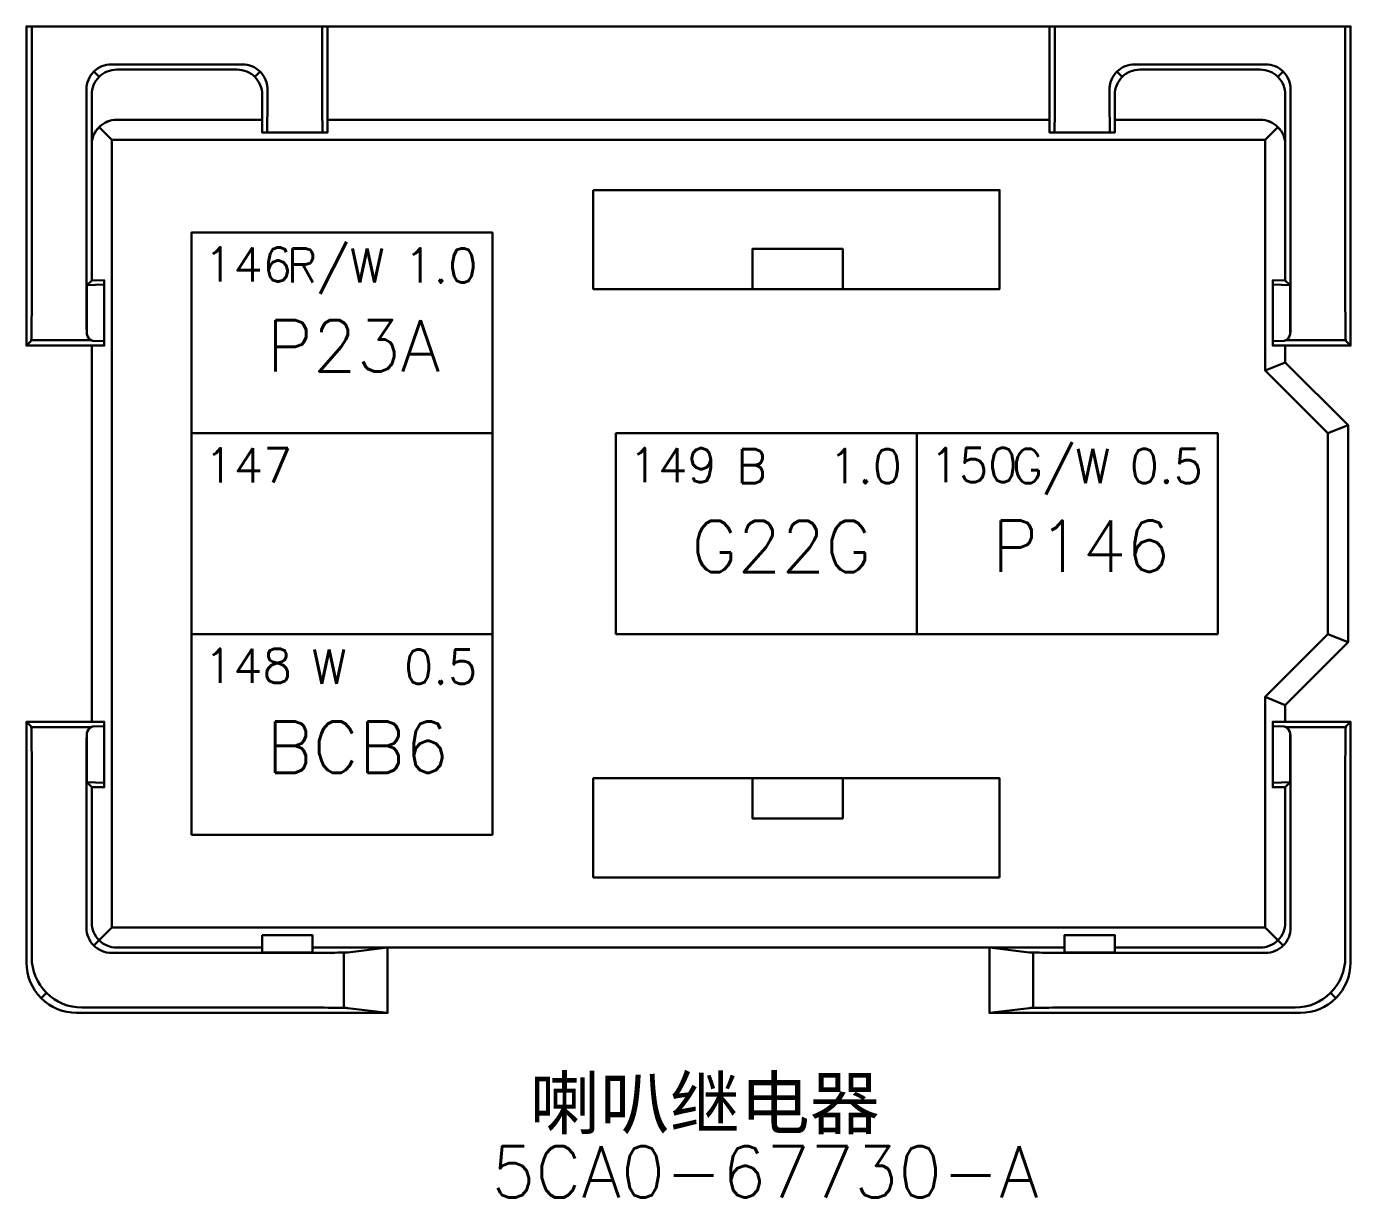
# Model space of a CAD drawing. Header units: millimetres. Extents: x 6 to 3615, y 6 to 858.
# Drawn here: x 2432 to 2484.9, y 589.6 to 636.4 of the extents above; entities that cross this region are included whole.
import ezdxf

# ---------------------------------------------------------------- set-up
doc = ezdxf.new("R2010")
doc.units = ezdxf.units.MM
doc.styles.add('Simplex_Style', font='simplex_.ttf')

msp = doc.modelspace()

# ---------------------------------------------------------------- linework, layer by layer
at = {"color": 0, "linetype": 'Continuous', "lineweight": 30, "flags": 128}
for points in [[(2484.695, 623.872), (2484.883, 623.685), (2484.883, 636.432), (2431.958, 636.432), (2431.958, 623.685), (2434.565, 623.685), (2435.065, 623.68), (2435.065, 626.12)], [(2432.169, 625.878), (2432.169, 636.432)], [(2443.776, 636.432), (2443.776, 634.208)], [(2472.854, 632.706), (2443.987, 632.706), (2443.987, 636.432)], [(2475.461, 632.706), (2475.466, 632.203), (2472.849, 632.203), (2472.854, 632.706), (2472.854, 636.432)], [(2473.065, 636.432), (2473.065, 634.208)], [(2484.674, 625.878), (2484.674, 636.432)], [(2435.357, 634.919), (2435.258, 634.914), (2435.161, 634.901), (2435.065, 634.878), (2434.974, 634.844), (2434.885, 634.802), (2434.799, 634.75), (2434.721, 634.693), (2434.648, 634.628), (2434.583, 634.555), (2434.523, 634.474), (2434.474, 634.391), (2434.432, 634.302), (2434.398, 634.208), (2434.375, 634.112), (2434.359, 634.016), (2434.354, 633.917)], [(2434.565, 633.708), (2434.57, 633.805), (2434.583, 633.904), (2434.607, 634), (2434.641, 634.091), (2434.682, 634.18), (2434.734, 634.266), (2434.792, 634.344), (2434.859, 634.417), (2434.932, 634.482), (2435.01, 634.542), (2435.094, 634.591), (2435.185, 634.633), (2435.276, 634.667), (2435.372, 634.69), (2435.469, 634.706), (2435.568, 634.711)], [(2434.648, 634.628), (2434.859, 634.417)], [(2435.357, 634.919), (2440.589, 634.919)], [(2440.378, 634.711), (2435.568, 634.711)], [(2441.38, 633.708), (2441.375, 633.805), (2441.362, 633.904), (2441.339, 634), (2441.305, 634.091), (2441.263, 634.18), (2441.211, 634.266), (2441.154, 634.344), (2441.089, 634.417), (2441.016, 634.482), (2440.935, 634.542), (2440.852, 634.591), (2440.763, 634.633), (2440.669, 634.667), (2440.573, 634.69), (2440.477, 634.706), (2440.378, 634.711)], [(2441.547, 634.208), (2441.516, 634.302), (2441.471, 634.391), (2441.422, 634.474), (2441.365, 634.555), (2441.297, 634.628), (2441.224, 634.693), (2441.146, 634.75), (2441.06, 634.802), (2440.971, 634.844), (2440.88, 634.878), (2440.784, 634.901), (2440.688, 634.914), (2440.589, 634.919)], [(2441.297, 634.628), (2441.089, 634.417)], [(2475.294, 634.208), (2475.328, 634.302), (2475.37, 634.391), (2475.419, 634.474), (2475.479, 634.555), (2475.544, 634.628), (2475.617, 634.693), (2475.698, 634.75), (2475.781, 634.802), (2475.87, 634.844), (2475.964, 634.878), (2476.057, 634.901), (2476.156, 634.914), (2476.253, 634.919)], [(2476.464, 634.711), (2476.365, 634.706), (2476.268, 634.69), (2476.172, 634.667), (2476.081, 634.633), (2475.992, 634.591), (2475.906, 634.542), (2475.828, 634.482), (2475.755, 634.417), (2475.688, 634.344), (2475.63, 634.266), (2475.581, 634.18), (2475.536, 634.091), (2475.505, 634), (2475.479, 633.904), (2475.466, 633.805), (2475.461, 633.708)], [(2475.755, 634.417), (2475.544, 634.628)], [(2481.484, 634.919), (2476.253, 634.919)], [(2481.276, 634.711), (2476.464, 634.711)], [(2482.276, 633.708), (2482.273, 633.805), (2482.258, 633.904), (2482.234, 634), (2482.201, 634.091), (2482.159, 634.18), (2482.109, 634.266), (2482.049, 634.344), (2481.984, 634.417), (2481.911, 634.482), (2481.831, 634.542), (2481.747, 634.591), (2481.659, 634.633), (2481.565, 634.667), (2481.471, 634.69), (2481.372, 634.706), (2481.276, 634.711)], [(2481.484, 634.919), (2481.583, 634.914), (2481.68, 634.901), (2481.776, 634.878), (2481.867, 634.844), (2481.958, 634.802), (2482.042, 634.75), (2482.12, 634.693), (2482.193, 634.628), (2482.26, 634.555), (2482.318, 634.474), (2482.37, 634.391), (2482.411, 634.302), (2482.445, 634.208), (2482.469, 634.112), (2482.482, 634.016), (2482.487, 633.917)], [(2481.984, 634.417), (2482.193, 634.628)], [(2441.547, 634.208), (2441.555, 634.18), (2441.562, 634.151), (2441.57, 634.122), (2441.576, 634.094), (2441.581, 634.065), (2441.583, 634.036), (2441.586, 634.005), (2441.589, 633.977), (2441.591, 633.948), (2441.591, 633.917)], [(2443.776, 634.208), (2443.776, 634.023), (2443.779, 633.841), (2443.779, 633.661), (2443.779, 633.484), (2443.779, 633.315), (2443.781, 633.154), (2443.781, 633), (2443.784, 632.859), (2443.784, 632.727), (2443.786, 632.609), (2443.786, 632.505), (2443.789, 632.414), (2443.792, 632.339), (2443.792, 632.281), (2443.794, 632.237), (2443.797, 632.214), (2443.797, 632.203)], [(2473.044, 632.203), (2473.047, 632.214), (2473.047, 632.242), (2473.049, 632.292), (2473.052, 632.357), (2473.055, 632.44), (2473.055, 632.542), (2473.057, 632.659), (2473.06, 632.792), (2473.06, 632.938), (2473.062, 633.096), (2473.062, 633.263), (2473.062, 633.443), (2473.065, 633.628), (2473.065, 633.818), (2473.065, 634.013), (2473.065, 634.208)], [(2475.294, 634.208), (2475.286, 634.18), (2475.279, 634.151), (2475.273, 634.122), (2475.266, 634.094), (2475.263, 634.065), (2475.258, 634.036), (2475.255, 634.005), (2475.253, 633.977), (2475.253, 633.948), (2475.253, 633.917)], [(2434.354, 625.878), (2434.354, 633.917)], [(2434.565, 626.289), (2434.365, 626.091), (2435.065, 626.12), (2435.065, 626.294), (2434.565, 626.289), (2434.565, 633.708)], [(2443.987, 632.706), (2443.992, 632.203), (2441.375, 632.203), (2441.38, 632.706), (2441.38, 633.708)], [(2441.57, 632.203), (2441.573, 632.214), (2441.573, 632.24), (2441.576, 632.284), (2441.578, 632.346), (2441.581, 632.427), (2441.581, 632.521), (2441.583, 632.63), (2441.583, 632.755), (2441.586, 632.893), (2441.586, 633.042), (2441.589, 633.203), (2441.589, 633.372), (2441.589, 633.547), (2441.591, 633.732), (2441.591, 633.917)], [(2475.253, 633.917), (2475.253, 633.732), (2475.253, 633.547), (2475.253, 633.372), (2475.255, 633.203), (2475.255, 633.042), (2475.255, 632.893), (2475.258, 632.755), (2475.26, 632.63), (2475.26, 632.521), (2475.263, 632.427), (2475.266, 632.346), (2475.266, 632.284), (2475.268, 632.24), (2475.271, 632.214), (2475.273, 632.203)], [(2481.276, 632.706), (2475.461, 632.706), (2475.461, 633.708)], [(2482.477, 624.138), (2482.477, 626.091), (2482.276, 626.289), (2482.276, 633.708)], [(2482.487, 625.878), (2482.487, 633.917)], [(2434.565, 631.703), (2434.57, 631.802), (2434.583, 631.898), (2434.607, 631.995), (2434.641, 632.086), (2434.682, 632.174), (2434.734, 632.26), (2434.792, 632.339), (2434.859, 632.411), (2434.932, 632.477), (2435.01, 632.536), (2435.094, 632.586), (2435.185, 632.63), (2435.276, 632.661), (2435.372, 632.685), (2435.469, 632.701), (2435.568, 632.706)], [(2435.568, 632.706), (2435.469, 632.701), (2435.372, 632.685), (2435.276, 632.661), (2435.185, 632.628), (2435.096, 632.586), (2435.013, 632.534), (2434.935, 632.477), (2434.862, 632.409)], [(2435.568, 632.706), (2441.38, 632.706)], [(2481.276, 632.706), (2481.372, 632.701), (2481.471, 632.685), (2481.565, 632.661), (2481.659, 632.63), (2481.747, 632.586), (2481.831, 632.536), (2481.911, 632.477), (2481.984, 632.411), (2482.049, 632.339), (2482.109, 632.26), (2482.159, 632.174), (2482.201, 632.086), (2482.234, 631.995), (2482.258, 631.898), (2482.273, 631.802), (2482.276, 631.703)], [(2481.982, 632.409), (2481.909, 632.477), (2481.831, 632.534), (2481.747, 632.586), (2481.659, 632.628), (2481.565, 632.661), (2481.471, 632.685), (2481.372, 632.701), (2481.276, 632.706)], [(2434.862, 632.409), (2434.794, 632.336), (2434.734, 632.258), (2434.685, 632.174), (2434.643, 632.086), (2434.609, 631.995), (2434.583, 631.898), (2434.57, 631.802), (2434.565, 631.703)], [(2481.477, 631.904), (2435.367, 631.904), (2434.862, 632.409)], [(2481.982, 632.409), (2481.477, 631.904), (2481.477, 622.682), (2482.276, 623.013)], [(2482.276, 631.703), (2482.273, 631.802), (2482.258, 631.898), (2482.234, 631.995), (2482.201, 632.086), (2482.159, 632.174), (2482.107, 632.258), (2482.047, 632.336), (2481.982, 632.409)], [(2435.367, 631.904), (2435.367, 600.43), (2481.477, 600.43)], [(2454.612, 629.898), (2454.612, 625.94), (2470.852, 625.94), (2470.852, 629.898), (2454.612, 629.898)], [(2460.977, 625.94), (2460.977, 627.544), (2464.586, 627.544), (2464.586, 625.94)], [(2482.477, 626.091), (2481.776, 626.12), (2481.776, 626.294), (2482.276, 626.289)], [(2481.776, 626.12), (2481.776, 623.854), (2482.232, 623.872)], [(2432.148, 623.872), (2432.151, 623.885), (2432.151, 623.914), (2432.154, 623.964), (2432.156, 624.031), (2432.159, 624.117), (2432.159, 624.219), (2432.161, 624.336), (2432.161, 624.469), (2432.164, 624.612), (2432.164, 624.771), (2432.167, 624.938), (2432.167, 625.115), (2432.167, 625.299), (2432.169, 625.49), (2432.169, 625.682), (2432.169, 625.878)], [(2434.354, 625.878), (2434.354, 625.688), (2434.354, 625.497), (2434.357, 625.312), (2434.357, 625.13), (2434.357, 624.958), (2434.359, 624.792), (2434.359, 624.635), (2434.362, 624.492), (2434.362, 624.359), (2434.365, 624.242), (2434.365, 624.138)], [(2434.365, 624.138), (2434.365, 626.091)], [(2482.477, 624.138), (2482.479, 624.242), (2482.479, 624.359), (2482.482, 624.492), (2482.482, 624.635), (2482.484, 624.792), (2482.484, 624.958), (2482.484, 625.13), (2482.487, 625.312), (2482.487, 625.497), (2482.487, 625.688), (2482.487, 625.878)], [(2484.674, 625.878), (2484.674, 625.682), (2484.674, 625.49), (2484.674, 625.299), (2484.674, 625.115), (2484.677, 624.938), (2484.677, 624.771), (2484.677, 624.612), (2484.68, 624.469), (2484.682, 624.336), (2484.682, 624.219), (2484.685, 624.117), (2484.688, 624.031), (2484.688, 623.964), (2484.69, 623.914), (2484.693, 623.885), (2484.695, 623.872)], [(2434.365, 624.138), (2434.404, 624.06), (2434.443, 623.995), (2434.484, 623.943), (2434.526, 623.906), (2434.568, 623.883), (2434.609, 623.872)], [(2482.232, 623.872), (2482.276, 623.883), (2482.318, 623.906), (2482.359, 623.943), (2482.398, 623.995), (2482.438, 624.06), (2482.477, 624.138)], [(2432.148, 623.872), (2431.958, 623.685)], [(2432.151, 623.893), (2434.542, 623.893)], [(2434.609, 608.458), (2435.065, 608.479), (2435.065, 608.654), (2434.565, 608.648), (2434.565, 623.685)], [(2435.065, 623.854), (2434.609, 623.872)], [(2482.276, 623.685), (2482.276, 623.013), (2484.784, 620.508), (2483.982, 620.177), (2481.477, 622.682)], [(2481.776, 623.854), (2481.776, 623.68), (2482.276, 623.685), (2484.883, 623.685)], [(2482.299, 623.893), (2484.693, 623.893)], [(2484.784, 620.508), (2484.784, 611.826), (2483.982, 612.156), (2483.982, 620.177)], [(2483.982, 612.156), (2481.477, 609.651), (2482.276, 609.318), (2484.784, 611.826)], [(2482.193, 599.711), (2481.982, 599.924), (2481.477, 600.43), (2481.477, 609.651)], [(2482.276, 609.318), (2482.276, 608.648), (2484.883, 608.648), (2484.695, 608.458)], [(2431.958, 608.648), (2431.958, 599.026)], [(2432.148, 608.458), (2431.958, 608.648), (2434.565, 608.648)], [(2482.232, 608.458), (2481.776, 608.479), (2481.776, 608.654), (2482.276, 608.648)], [(2484.883, 608.648), (2484.883, 599.026)], [(2432.169, 606.456), (2432.169, 606.651), (2432.169, 606.844), (2432.167, 607.034), (2432.167, 607.216), (2432.167, 607.393), (2432.164, 607.562), (2432.164, 607.719), (2432.161, 607.865), (2432.161, 607.997), (2432.159, 608.115), (2432.159, 608.216), (2432.156, 608.302), (2432.154, 608.367), (2432.151, 608.417), (2432.151, 608.448), (2432.148, 608.458)], [(2432.151, 608.438), (2434.542, 608.438)], [(2434.365, 608.193), (2434.365, 608.091), (2434.362, 607.971), (2434.362, 607.841), (2434.359, 607.695), (2434.359, 607.542), (2434.357, 607.375), (2434.357, 607.201), (2434.357, 607.021), (2434.354, 606.836), (2434.354, 606.646), (2434.354, 606.456)], [(2435.065, 608.479), (2435.065, 606.036), (2434.565, 606.042), (2434.365, 606.242)], [(2434.609, 608.458), (2434.568, 608.451), (2434.526, 608.427), (2434.484, 608.388), (2434.443, 608.339), (2434.404, 608.271), (2434.365, 608.193)], [(2435.065, 606.214), (2434.365, 606.242), (2434.365, 608.193)], [(2481.776, 608.479), (2481.776, 606.214), (2482.477, 606.242), (2482.477, 608.193)], [(2482.477, 608.193), (2482.438, 608.271), (2482.398, 608.339), (2482.359, 608.388), (2482.318, 608.427), (2482.276, 608.451), (2482.232, 608.458)], [(2482.299, 608.438), (2484.693, 608.438)], [(2482.487, 606.456), (2482.487, 606.646), (2482.487, 606.836), (2482.487, 607.021), (2482.484, 607.201), (2482.484, 607.375), (2482.484, 607.542), (2482.482, 607.695), (2482.482, 607.841), (2482.479, 607.971), (2482.479, 608.091), (2482.477, 608.193)], [(2484.695, 608.458), (2484.693, 608.448), (2484.69, 608.417), (2484.688, 608.367), (2484.688, 608.302), (2484.685, 608.216), (2484.682, 608.115), (2484.682, 607.997), (2484.68, 607.865), (2484.677, 607.719), (2484.677, 607.562), (2484.677, 607.393), (2484.674, 607.216), (2484.674, 607.034), (2484.674, 606.844), (2484.674, 606.651), (2484.674, 606.456)], [(2432.169, 606.456), (2432.169, 599.237)], [(2434.354, 606.456), (2434.354, 600.419)], [(2434.565, 600.63), (2434.565, 606.042)], [(2470.852, 602.435), (2454.612, 602.435), (2454.612, 606.393), (2470.852, 606.393), (2470.852, 602.435)], [(2460.977, 606.393), (2460.977, 604.789), (2464.586, 604.789), (2464.586, 606.393)], [(2481.776, 606.214), (2481.776, 606.036), (2482.276, 606.042), (2482.477, 606.242)], [(2482.276, 606.042), (2482.276, 600.63)], [(2482.487, 606.456), (2482.487, 600.419)], [(2484.674, 606.456), (2484.674, 599.237)], [(2435.357, 599.417), (2435.258, 599.422), (2435.161, 599.438), (2435.065, 599.461), (2434.974, 599.495), (2434.885, 599.536), (2434.799, 599.586), (2434.721, 599.646), (2434.648, 599.711), (2434.583, 599.784), (2434.523, 599.862), (2434.474, 599.948), (2434.432, 600.036), (2434.398, 600.128), (2434.375, 600.224), (2434.359, 600.32), (2434.354, 600.419)], [(2434.565, 600.63), (2434.57, 600.531), (2434.583, 600.435), (2434.609, 600.339), (2434.643, 600.247), (2434.685, 600.159), (2434.734, 600.076), (2434.794, 599.997), (2434.862, 599.924)], [(2435.367, 600.43), (2434.862, 599.924), (2434.648, 599.711)], [(2482.487, 600.419), (2482.482, 600.32), (2482.469, 600.224), (2482.445, 600.128), (2482.411, 600.036), (2482.37, 599.948), (2482.318, 599.862), (2482.26, 599.784), (2482.193, 599.711), (2482.12, 599.646), (2482.042, 599.586), (2481.958, 599.536), (2481.867, 599.495), (2481.776, 599.461), (2481.68, 599.438), (2481.583, 599.422), (2481.484, 599.417)], [(2481.982, 599.924), (2482.047, 599.997), (2482.107, 600.076), (2482.159, 600.159), (2482.201, 600.247), (2482.234, 600.339), (2482.258, 600.435), (2482.273, 600.531), (2482.276, 600.63)], [(2434.862, 599.924), (2434.935, 599.857), (2435.013, 599.797), (2435.096, 599.747), (2435.185, 599.706), (2435.276, 599.672), (2435.372, 599.646), (2435.469, 599.633), (2435.568, 599.628)], [(2441.38, 600.128), (2441.38, 599.427), (2443.385, 599.427), (2443.385, 600.128), (2441.38, 600.128)], [(2473.456, 599.427), (2473.456, 600.128), (2475.461, 600.128), (2475.461, 599.427), (2473.456, 599.427)], [(2481.276, 599.628), (2481.372, 599.633), (2481.471, 599.646), (2481.565, 599.672), (2481.659, 599.706), (2481.747, 599.747), (2481.831, 599.797), (2481.909, 599.857), (2481.982, 599.924)], [(2432.169, 599.237), (2432.177, 599.039), (2432.208, 598.844), (2432.255, 598.654), (2432.32, 598.469), (2432.406, 598.292), (2432.508, 598.122), (2432.625, 597.964), (2432.755, 597.818), (2432.901, 597.688), (2433.06, 597.57), (2433.229, 597.469), (2433.406, 597.383), (2433.591, 597.318), (2433.781, 597.271), (2433.977, 597.242), (2434.174, 597.232)], [(2435.357, 599.417), (2442.802, 599.417)], [(2441.38, 599.628), (2435.568, 599.628)], [(2442.802, 599.417), (2442.987, 599.417), (2443.172, 599.417), (2443.352, 599.419), (2443.529, 599.419), (2443.698, 599.419), (2443.859, 599.422), (2444.013, 599.422), (2444.156, 599.422), (2444.286, 599.424), (2444.406, 599.427), (2444.51, 599.427), (2444.599, 599.43), (2444.674, 599.43), (2444.732, 599.432), (2444.773, 599.435), (2444.799, 599.438)], [(2444.799, 599.438), (2446.393, 599.628), (2443.385, 599.628)], [(2444.638, 599.43), (2444.638, 597.219)], [(2444.799, 597.211), (2446.393, 597.021), (2446.393, 599.628), (2470.451, 599.628), (2470.451, 597.021), (2482.878, 597.021)], [(2461.435, 599.628), (2470.857, 599.628)], [(2473.456, 599.628), (2470.451, 599.628), (2472.044, 599.438)], [(2472.044, 599.438), (2472.068, 599.435), (2472.109, 599.432), (2472.167, 599.43), (2472.242, 599.43), (2472.333, 599.427), (2472.438, 599.427), (2472.555, 599.424), (2472.685, 599.422), (2472.828, 599.422), (2472.982, 599.422), (2473.143, 599.419), (2473.312, 599.419), (2473.49, 599.419), (2473.672, 599.417), (2473.854, 599.417), (2474.039, 599.417)], [(2472.203, 599.43), (2472.203, 597.219)], [(2481.484, 599.417), (2474.039, 599.417)], [(2481.276, 599.628), (2475.461, 599.628)], [(2482.669, 597.232), (2482.865, 597.242), (2483.06, 597.271), (2483.25, 597.318), (2483.435, 597.383), (2483.615, 597.469), (2483.781, 597.57), (2483.94, 597.688), (2484.086, 597.818), (2484.219, 597.964), (2484.336, 598.122), (2484.438, 598.292), (2484.521, 598.469), (2484.586, 598.654), (2484.635, 598.844), (2484.664, 599.039), (2484.674, 599.237)], [(2433.964, 597.021), (2433.766, 597.031), (2433.573, 597.06), (2433.38, 597.107), (2433.195, 597.174), (2433.018, 597.258), (2432.849, 597.359), (2432.693, 597.477), (2432.547, 597.609), (2432.414, 597.755), (2432.297, 597.911), (2432.195, 598.081), (2432.112, 598.258), (2432.044, 598.443), (2431.997, 598.635), (2431.969, 598.828), (2431.958, 599.026)], [(2484.883, 599.026), (2484.875, 598.828), (2484.844, 598.635), (2484.797, 598.443), (2484.732, 598.258), (2484.646, 598.081), (2484.544, 597.911), (2484.427, 597.755), (2484.297, 597.609), (2484.151, 597.477), (2483.992, 597.359), (2483.823, 597.258), (2483.646, 597.174), (2483.461, 597.107), (2483.271, 597.06), (2483.076, 597.031), (2482.878, 597.021)], [(2432.547, 597.609), (2432.755, 597.818)], [(2484.086, 597.818), (2484.297, 597.609)], [(2433.964, 597.021), (2446.393, 597.021)], [(2434.174, 597.232), (2442.802, 597.232)], [(2444.799, 597.211), (2444.773, 597.214), (2444.732, 597.216), (2444.674, 597.219), (2444.599, 597.219), (2444.51, 597.221), (2444.406, 597.224), (2444.286, 597.224), (2444.156, 597.227), (2444.013, 597.227), (2443.859, 597.229), (2443.698, 597.229), (2443.529, 597.229), (2443.352, 597.229), (2443.172, 597.232), (2442.987, 597.232), (2442.802, 597.232)], [(2472.044, 597.211), (2470.451, 597.021)], [(2474.039, 597.232), (2473.854, 597.232), (2473.672, 597.232), (2473.49, 597.229), (2473.312, 597.229), (2473.143, 597.229), (2472.982, 597.229), (2472.828, 597.227), (2472.685, 597.227), (2472.555, 597.224), (2472.438, 597.224), (2472.333, 597.221), (2472.242, 597.219), (2472.167, 597.219), (2472.109, 597.216), (2472.068, 597.214), (2472.044, 597.211)], [(2482.669, 597.232), (2474.039, 597.232)]]:
    msp.add_lwpolyline(points, dxfattribs=at)
for points in [[(2438.552, 620.177), (2450.581, 620.177), (2450.581, 628.195), (2438.552, 628.195), (2438.552, 620.177)], [(2438.552, 612.156), (2450.581, 612.156), (2450.581, 620.177), (2438.552, 620.177), (2438.552, 612.156)], [(2455.521, 612.156), (2467.549, 612.156), (2467.549, 620.177), (2455.521, 620.177), (2455.521, 612.156)], [(2467.549, 612.156), (2479.578, 612.156), (2479.578, 620.177), (2467.549, 620.177), (2467.549, 612.156)], [(2438.552, 604.138), (2450.581, 604.138), (2450.581, 612.156), (2438.552, 612.156), (2438.552, 604.138)]]:
    msp.add_lwpolyline(points, close=True, dxfattribs=at)

# ---------------------------------------------------------------- texts
at = {"color": 0, "linetype": 'Continuous', "style": 'Simplex_Style'}
for s, height, p in [('R/W', 1.3672, (2442.354, 626.201)), ('146', 1.3672, (2439.057, 626.237)), ('1.0', 1.3672, (2447.055, 626.201)), ('P23A', 2.0508, (2441.555, 622.651)), ('G/W', 1.3672, (2471.354, 618.19)), ('147', 1.3672, (2439.07, 618.216)), ('149', 1.3672, (2456.029, 618.219)), ('B', 1.367, (2460.326, 618.182)), ('1.0', 1.3672, (2464.026, 618.182)), ('150', 1.3672, (2468.057, 618.227)), ('0.5', 1.3672, (2476.055, 618.19)), ('G22G', 2.0508, (2458.526, 614.633)), ('P146', 2.0508, (2470.555, 614.641)), ('148', 1.3672, (2439.052, 610.203)), ('W', 1.367, (2443.349, 610.167)), ('0.5', 1.3672, (2447.049, 610.167)), ('BCB6', 2.0508, (2441.549, 606.617)), ('喇叭继电器', 2.0508, (2452.081, 592.393)), ('5CA0-67730-A', 2.05078, (2450.539, 589.643))]:
    msp.add_text(s, height=height, dxfattribs=at).set_placement(p)

doc.saveas('drawing.dxf')
